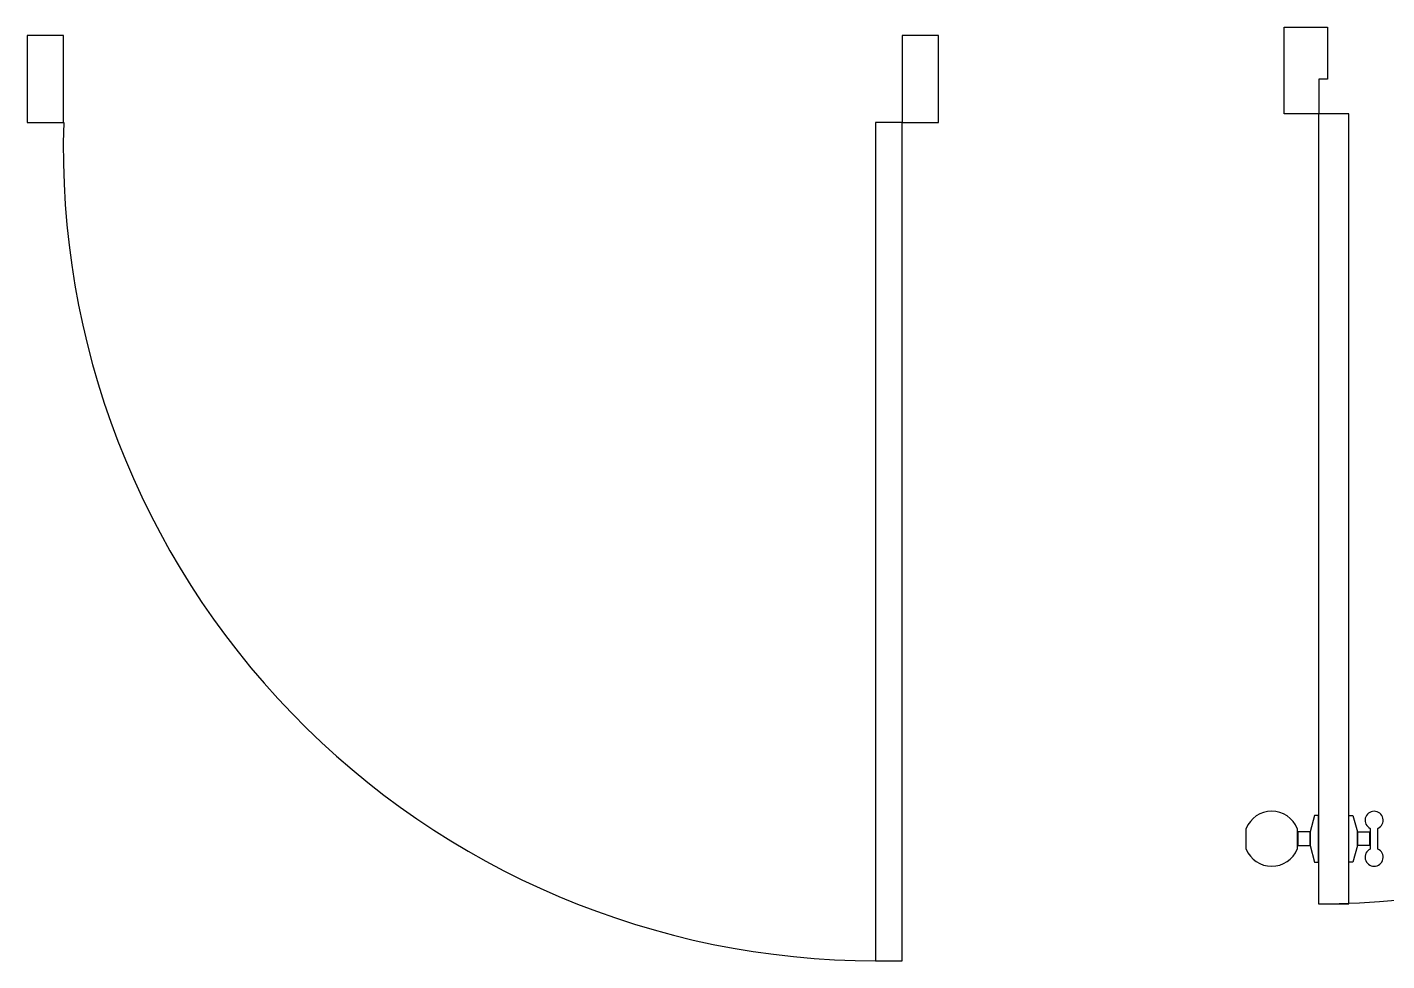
# Model space of a CAD drawing. Header units: inches. Extents: x -12530 to 36157, y 78659 to 110077.
# Drawn here: x 5853 to 7420, y 85958 to 87033 of the extents above; entities that cross this region are included whole.
import ezdxf

# ---------------------------------------------------------------- set-up
doc = ezdxf.new("R2010")
doc.units = ezdxf.units.IN
doc.header["$MEASUREMENT"] = 0
doc.layers.add('freecads.com', color=7, linetype='Continuous')

msp = doc.modelspace()

# ---------------------------------------------------------------- linework, layer by layer
at = {"layer": 'freecads.com'}
for p, q in [((7301.3, 86933.2), (7301.3, 87033.2)), ((7301.3, 87033.2), (7351.3, 87033.2)), ((7351.3, 87033.2), (7351.3, 86973.2)), ((5895.1, 87023.5), (5853.1, 87023.5)), ((5853.1, 87023.5), (5853.1, 86923.5)), ((5895.1, 86923.5), (5895.1, 87023.5)), ((6903.1, 87023.5), (6861.1, 87023.5)), ((6861.1, 87023.5), (6861.1, 86923.5)), ((6903.1, 86923.5), (6903.1, 87023.5)), ((7351.3, 86973.2), (7341.3, 86973.2)), ((7341.3, 86973.2), (7341.3, 86933.2)), ((5853.1, 86923.5), (5895.1, 86923.5)), ((6861.1, 86923.5), (6830.6, 86923.5)), ((6830.6, 86923.5), (6830.6, 85957.5)), ((6861.1, 85957.5), (6861.1, 86923.5)), ((6861.1, 86923.5), (6903.1, 86923.5)), ((7341.3, 86933.2), (7301.3, 86933.2)), ((7375.9, 86933.2), (7340.9, 86933.2)), ((7340.9, 86933.2), (7340.9, 86023.2)), ((7375.9, 86023.2), (7375.9, 86933.2)), ((7336.3, 86125.1), (7331.3, 86106)), ((7340.9, 86125.1), (7336.3, 86125.1)), ((7340.9, 86071.3), (7340.9, 86125.1)), ((7375.9, 86071.3), (7375.9, 86125.1)), ((7375.9, 86125.1), (7380.6, 86125.1)), ((7380.6, 86125.1), (7385.6, 86106)), ((7257.5, 86086.3), (7257.5, 86110.1)), ((7316.3, 86110.1), (7316.3, 86086.3)), ((7400.5, 86110.1), (7400.5, 86086.3)), ((7409.4, 86086.3), (7409.4, 86110.1)), ((7331.3, 86106), (7317.1, 86106)), ((7317.1, 86106), (7317.1, 86090.4)), ((7331.3, 86106), (7331.3, 86090.4)), ((7331.3, 86090.4), (7331.3, 86106)), ((7385.6, 86106), (7385.6, 86090.4)), ((7385.6, 86090.4), (7385.6, 86106)), ((7385.6, 86106), (7399.7, 86106)), ((7399.7, 86106), (7399.7, 86090.4)), ((7317.1, 86090.4), (7331.3, 86090.4)), ((7331.3, 86090.4), (7336.3, 86071.3)), ((7385.6, 86090.4), (7380.6, 86071.3)), ((7399.7, 86090.4), (7385.6, 86090.4)), ((7336.3, 86071.3), (7340.9, 86071.3)), ((7380.6, 86071.3), (7375.9, 86071.3)), ((7340.9, 86023.2), (7375.9, 86023.2)), ((6830.6, 85957.5), (6861.1, 85957.5))]:
    msp.add_line(p, q, dxfattribs=at)
for centre, radius, start, end in [((6830.6, 86893.5), 935.9, 178.1601, 270), ((7341.3, 86933.2), 910, 270, 0), ((7286.9, 86098.2), 31.7, 21.9841, 158.0159), ((7404.9, 86119.5), 10.4, 295.0821, 244.9179), ((7286.9, 86098.2), 31.7, 201.9841, 338.0159), ((7404.9, 86076.9), 10.4, 115.0821, 64.9179)]:
    msp.add_arc(centre, radius, start, end, dxfattribs=at)

doc.saveas('drawing.dxf')
